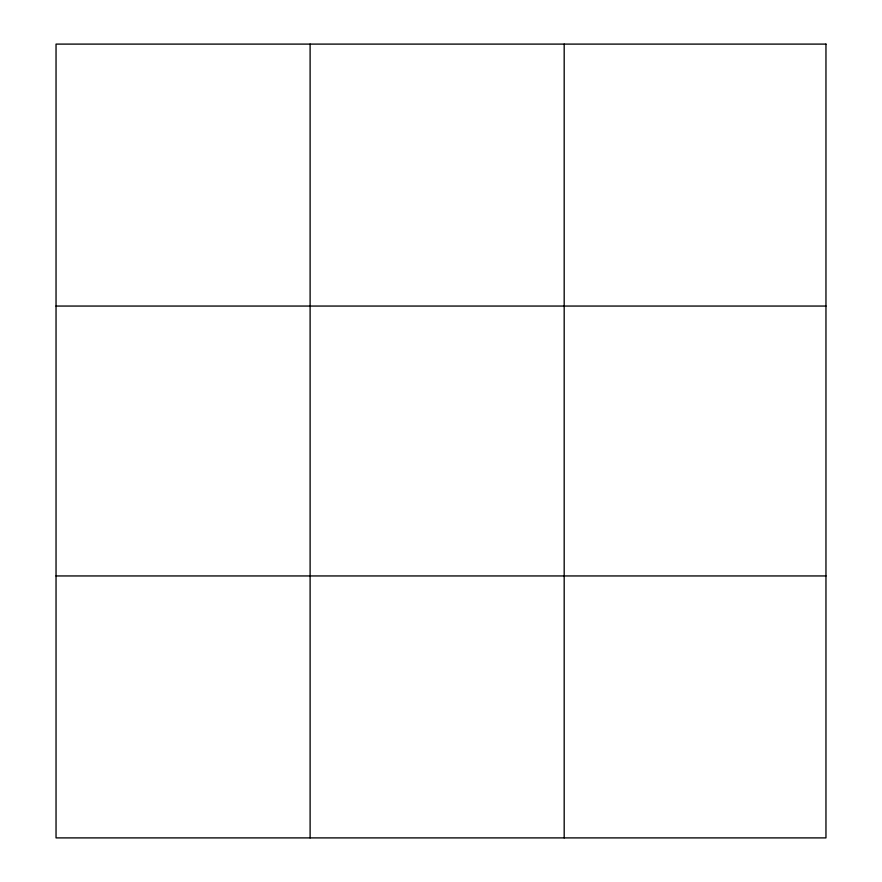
<?xml version="1.0" encoding="UTF-8"?>
<svg xmlns="http://www.w3.org/2000/svg" width="882" height="882" viewBox="0 0 882 882"><rect width="100%" height="100%" fill="white"/><g stroke="black" fill="none" stroke-linecap="round" stroke-linejoin="round"><path stroke-width="1.32" d="M310.111 44.1L310.111 837.9M564.182 44.1L564.182 837.9M56.04 306.054L825.96 306.054M56.04 575.946L825.96 575.946M825.96 44.1L825.96 837.9L56.04 837.9L56.04 44.1L825.96 44.1"/></g></svg>
